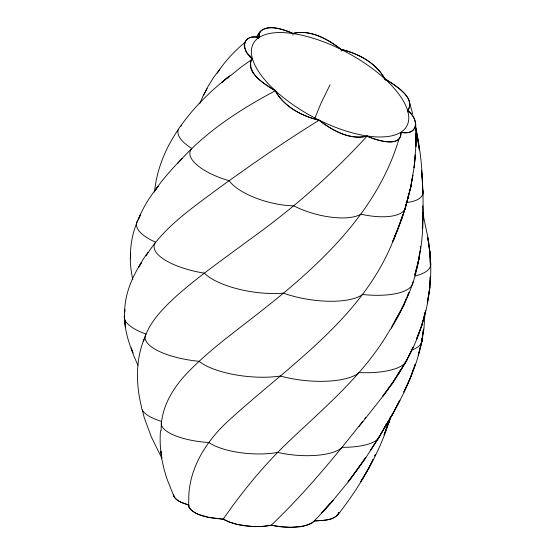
<?xml version="1.0" encoding="UTF-8"?>
<svg xmlns="http://www.w3.org/2000/svg" width="555" height="555" viewBox="0 0 555 555"><rect width="100%" height="100%" fill="white"/><g stroke="black" fill="none" stroke-linecap="round" stroke-linejoin="round"><path stroke-width="0.83" d="M424.603 314.699L424.589 317.293L424.644 314.713M124.729 312.118L124.757 309.662C123.39 324.481 127.303 339.348 132.916 352.973L131.188 347.964L133.72 355.7L137.931 365.239M423.021 212.357L422.32 228.528L423.021 212.357C423.292 233.482 421.009 254.738 414.724 274.968L418.949 258.859L420.079 250.465M292.929 35.152L292.998 33.46C310.231 29.186 327.679 39.023 341.006 49.346C358.641 53.668 377.393 63.249 385.357 80.295M430.264 277L429.556 289.675L427.308 302.815L429.827 286.914C428.162 305 423.5 322.719 416.382 339.417L422.265 323.877L425.636 310.689L421.418 326.416L422.265 323.877C416.729 341.956 408.265 359.036 397.72 374.708L406.69 360.396L413.003 347.513L405.296 362.699M430.229 277.063L429.556 289.675C431.721 272.318 430.916 254.689 427.662 237.519L429.924 252.934L430.451 266.261L429.632 250.014L429.924 252.934L428.37 239.663L422.605 212.246M160.464 430.722C159.826 439.685 160.097 448.752 161.796 457.598L160.888 451.18L161.824 459.089L163.864 468.559L166.611 477.952L173.888 496.392C176.996 501.547 183.434 503.26 188.804 505.022L188.977 507.291L190.441 509.511L194.437 512.473L198.419 514.353L208.819 517.399L223.207 519.189L229.395 522.13L237.602 524.503L253.357 526.529L262.543 526.438L271.215 525.273L281.114 526.799L290.543 527.25L302.857 526.189L308.08 524.863L312.049 523.067L319.548 515.463L330.204 503.135M154.519 192.127C156.642 169.594 165.55 148.032 178.328 129.447M422.105 339.695L423.437 329.073L421.668 342.338L418.199 355.443L422.105 339.695C418.734 357.982 412.101 375.478 403.825 392.08L410.86 376.588L413.843 368.062M420.419 247.946L420.648 246.26L420.378 247.974M419.587 253.101L418.13 262.501L418.949 258.859C415.237 280.691 406.711 301.434 395.292 320.332L403.887 304.882L408.938 292.638L407.217 296.557M421.668 342.338L423.971 328.539L424.929 312.978M260.545 31.115L259.192 33.772L259.15 37.171C241.494 33.917 240.953 50.234 252.386 59.073C243.312 71.942 266.664 85.297 275.287 90.791C284.132 106.733 301.816 116.085 319.104 120.22C332.431 130.536 349.879 140.38 367.112 136.107C374.743 139.784 401.806 148.809 400.96 132.395C418.727 135.607 419.157 119.374 407.724 110.494C416.798 97.624 393.446 84.27 384.823 78.775C375.95 62.868 358.294 53.474 341.006 49.346C327.679 39.017 310.245 29.248 292.998 33.46C282.183 28.631 261.648 21.617 256.84 37.754C261.8 21.263 281.933 28.971 292.998 33.46M396.235 232.496C367.181 316.038 289.03 364.919 227.009 422.091C206.148 441.62 189.463 467.886 188.755 497.197C188.95 500.541 188.318 504.009 188.977 507.291C196.692 517.413 211.538 517.822 223.207 519.189C237.776 526.709 255.189 528.082 271.215 525.273C285.367 527.541 302.357 530.025 314.477 520.958C322.49 520.375 332.445 520.736 338.328 514.312C351.454 497.12 363.796 479.166 373.036 459.547M259.31 33.355C258.942 38.246 259.546 37.157 253.517 37.13C246.85 36.741 241.696 43.831 245.525 49.756C245.733 54.362 255.154 57.311 250.763 61.21C248.827 75.411 264.992 84.291 275.287 90.791C284.132 106.713 301.83 116.078 319.104 120.22C332.431 130.557 349.865 140.318 367.112 136.107C375.305 139.895 401.515 148.691 400.96 132.395C418.657 135.517 419.185 119.485 407.724 110.494C416.708 97.618 393.433 84.311 384.823 78.775M405.58 206.953L408.48 195.707L405.039 208.888L401.043 220.397L405.58 206.953L401.959 218.531L392.711 241.536L398.4 228.084L402.292 216.492L393.842 239.628M390.262 417.79C383.609 440.372 373.335 461.781 360.75 481.643L369.436 466.908L368.145 469.398L372.967 459.644M386.911 424.568A46.37 15.609 4.6 0 0 389.825 419.413L384.095 434.884L390.221 417.589M405.039 208.888L410.887 186.48L412.871 175.2L410.45 188.36L407.523 199.523L410.887 186.48L410.45 188.36L414.391 165.862L415.397 154.491L414.065 167.679L416 144.987L416 133.484L415.82 146.742L415.737 123.758M143.599 341.269C148.504 322.878 162.553 308.864 176.115 296.315C199.051 275.939 224.324 258.457 248.897 240.162C291.722 209.603 331.557 174.908 367.112 136.107M397.748 142.975L398.934 139.208M338.328 514.312L338.938 512.39C335.095 521.089 322.642 520.215 314.477 520.958M388.882 422.39L390.685 416.763M397.491 143.724C375.596 212.093 321.505 263.361 266.684 306.7C240.024 328.144 211.628 347.749 187.77 372.433C172.737 388 160.43 408.293 161.2 430.631M414.384 366.508L415.202 364.184L409.902 379.12L410.86 376.588C403.714 394.64 394.425 411.754 384.095 428.169L393.231 413.149L399.829 400.176L391.802 415.494M144.654 337.648C135.517 359.494 135.822 384.24 141.497 406.947A46.37 15.609 4.6 0 0 161.651 421.425A46.37 15.609 4.6 0 0 208.84 442.515A46.37 15.609 4.6 0 0 277.722 452.394A46.37 15.609 4.6 0 0 342.005 447.302A46.37 15.609 4.6 0 0 379.53 436.362L386.835 423.583L378.212 438.616L370.615 450.119L379.53 436.362L364.69 459.478L347.978 481.941L358.024 468.795L365.773 457.341L349.754 480.089L331.522 502.206M199.897 103.528L202.665 96.771L207.14 88.633M314.831 118.305L321.178 102.862L330.058 84.783M406.184 298.909L402.063 308.309L403.887 304.882L397.859 317.037L390.9 329.073M203.588 95.085L207.757 86.878L213.793 77.173L219.849 69.139M392.281 325.743L395.111 320.443M393.231 413.149L378.212 438.616M388.826 331.765L390.359 329.087M391.129 327.748L391.892 326.409M146.062 255.931C163.427 227.259 192.127 208.18 218.393 188.423C251.297 164.731 284.562 141.476 319.104 120.22M406.69 360.396L399.586 372.523L391.546 384.469L382.735 396.235L393.016 382.145L400.12 370.796L391.546 384.469L393.016 382.145L384.677 394.043L358.87 426.698M388.424 332.431C364.011 373.959 326.881 405.441 292.291 438.131C266.233 462.384 243.402 489.912 223.207 519.189M217.289 73.211C224.525 61.508 234.203 51.518 244.616 42.617M258.179 38.6L259.15 37.171M148.067 252.227L142.899 259.629L138.805 267.08L141.608 262.238C132.076 277.021 124.743 294.199 124.681 312.028M180.368 126.512C193.646 107.337 210.636 90.958 228.903 76.569L221.459 82.723L230.374 75.203M364.843 418.643L365.821 417.346M362.852 421.231C334.228 457.514 304.73 493.346 271.215 525.273M177.905 163.191C204.67 132.361 239.496 109.786 275.287 90.791M323.371 511.537L333.062 500.541L321.518 513.035M182.22 158.355C172.161 168.644 162.462 179.425 154.394 191.371L158.224 186.286C150.044 196.387 142.912 207.556 138.237 219.718L140.505 214.778C133.491 228.14 129.953 243.451 130.543 258.533L130.626 253.434C129.759 262.231 131.015 271.069 132.784 279.671M227.994 77.839L229.25 76.757M230.505 75.667L241.897 66.503L252.386 59.073M188.804 505.022C183.323 503.017 175.075 501.304 173.493 494.748M161.789 458.118L151.355 436.972L144.279 417.79L142.309 410.034M173.548 495.303L173.888 496.392M341.006 49.346L341.491 50.991M409.222 101.565L412.656 113.768M422.702 213.099L423.597 216.325L422.813 213.307M415.348 126.353C420.53 148.698 422.737 171.675 422.632 194.597L422.334 179.015L421.543 170.385M415.48 127.241L417.7 137.945L419.351 149.94L415.473 125.895M407.724 110.494L407.981 112.179M421.495 170.232L423.035 191.1L423.125 216.061L422.785 205.787M125.312 327.325L124.972 320.055L125.173 324.571M181.575 125.534A46.953 17.892 15.2 0 0 191.843 148.469A46.953 17.892 15.2 0 0 229.146 180.708A46.953 17.892 15.2 0 0 293.699 205.815A46.953 17.892 15.2 0 0 360.84 214.188A46.953 17.892 15.2 0 0 405.545 204.857M422.709 189.595A46.953 17.892 15.2 0 1 406.031 202.547M137.751 220.377A55.174 19.612 8.8 0 0 155.58 242.188A55.174 19.612 8.8 0 0 204.386 273.178A55.174 19.612 8.8 0 0 283.445 293.151A55.174 19.612 8.8 0 0 362.561 294.49A55.174 19.612 8.8 0 0 413.024 281.829M430.208 261.252A55.174 19.612 8.8 0 1 414.939 275.981M124.493 315.219A55.555 18.995 5.8 0 0 146.007 334.034A55.555 18.995 5.8 0 0 199.065 361.305A55.555 18.995 5.8 0 0 280.435 376.033A55.555 18.995 5.8 0 0 359.043 372.585A55.555 18.995 5.8 0 0 407.051 359.154M421.904 338.286A55.555 18.995 5.8 0 1 412.566 349.837M375.562 454.392L374.84 455.863L375.562 454.392M273.622 89.105A87.135 36.436 28.2 0 0 405.76 127.706A87.135 36.436 28.2 0 0 310.786 37.539A87.135 36.436 28.2 0 0 273.622 89.105"/></g></svg>
